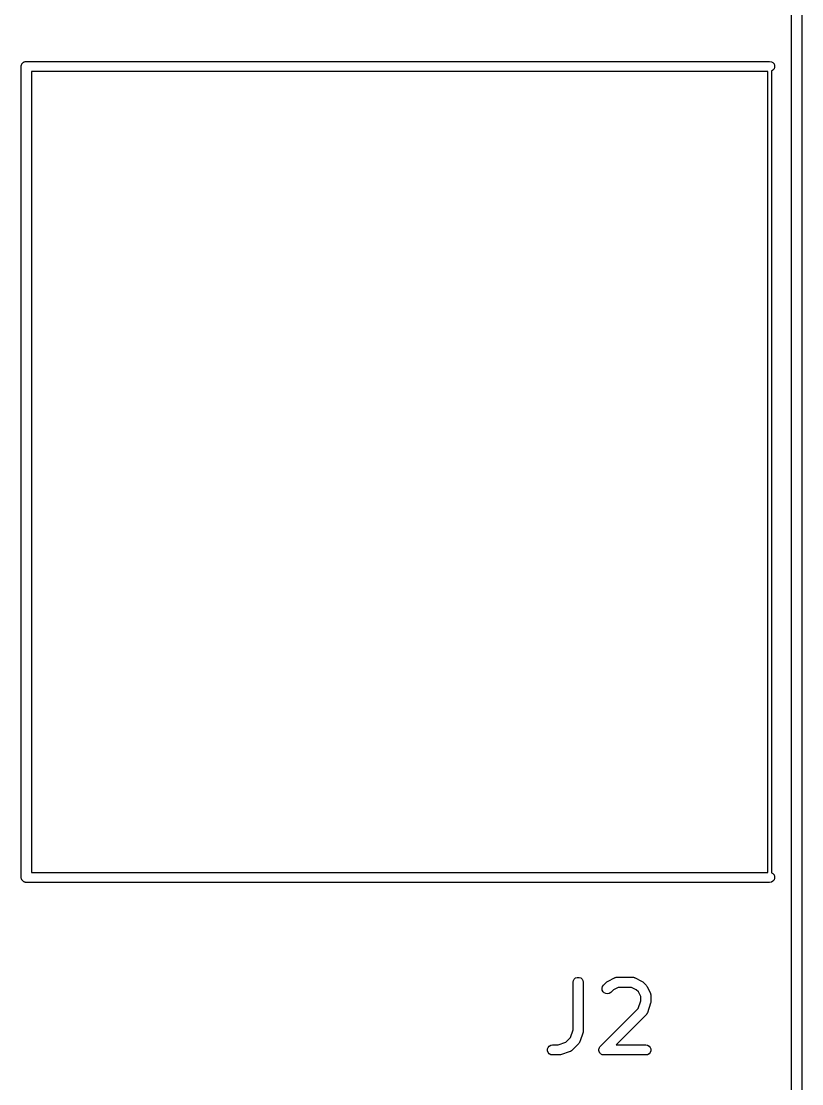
# Model space of a CAD drawing. Extents: x 85 to 212, y -151 to -91.
# Drawn here: x 200.03 to 211.57, y -135.05 to -119.33 of the extents above; entities that cross this region are included whole.
import ezdxf

# ---------------------------------------------------------------- set-up
doc = ezdxf.new("R2010")
doc.units = 0
doc.header["$MEASUREMENT"] = 0
doc.layers.add('BLACK', color=7, linetype='CONTINUOUS')

msp = doc.modelspace()

# ---------------------------------------------------------------- linework, layer by layer
at = {"layer": 'Black'}
for p, q in [((211.575, -91.5), (211.575, -150.7)), ((211.425, -150.625), (211.425, -91.575)), ((200.039, -119.957), (200.043, -119.952)), ((200.043, -119.952), (200.048, -119.948)), ((200.048, -119.948), (200.052, -119.943)), ((200.052, -119.943), (200.057, -119.939)), ((200.057, -119.939), (200.062, -119.935)), ((200.062, -119.935), (200.069, -119.933)), ((200.069, -119.933), (200.074, -119.93)), ((200.074, -119.93), (200.081, -119.928)), ((200.081, -119.928), (200.087, -119.926)), ((200.087, -119.926), (200.094, -119.926)), ((200.094, -119.926), (200.1, -119.925)), ((200.1, -119.925), (211.1, -119.925)), ((211.1, -119.925), (211.126, -119.93)), ((211.126, -119.93), (211.148, -119.943)), ((211.148, -119.943), (211.165, -119.962)), ((200.025, -120), (200.026, -119.994)), ((200.025, -132), (200.025, -120)), ((200.026, -119.987), (200.028, -119.981)), ((200.026, -119.994), (200.026, -119.987)), ((200.028, -119.981), (200.03, -119.974)), ((200.03, -119.974), (200.033, -119.969)), ((200.033, -119.969), (200.035, -119.962)), ((200.035, -119.962), (200.039, -119.957)), ((200.175, -120.075), (200.175, -131.925)), ((211.075, -120.075), (200.175, -120.075)), ((211.075, -131.925), (211.075, -120.075)), ((211.126, -120.07), (211.125, -120.071)), ((211.125, -120.071), (211.125, -131.929)), ((211.148, -120.057), (211.126, -120.07)), ((211.165, -120.037), (211.148, -120.057)), ((211.165, -119.962), (211.174, -119.987)), ((211.174, -120.013), (211.165, -120.037)), ((211.174, -119.987), (211.174, -120.013)), ((200.026, -132.006), (200.025, -132)), ((200.026, -132.013), (200.026, -132.006)), ((200.028, -132.019), (200.026, -132.013)), ((200.03, -132.026), (200.028, -132.019)), ((200.033, -132.031), (200.03, -132.026)), ((200.035, -132.037), (200.033, -132.031)), ((200.039, -132.043), (200.035, -132.037)), ((200.043, -132.048), (200.039, -132.043)), ((200.048, -132.052), (200.043, -132.048)), ((200.052, -132.057), (200.048, -132.052)), ((200.057, -132.061), (200.052, -132.057)), ((200.062, -132.065), (200.057, -132.061)), ((200.175, -131.925), (211.075, -131.925)), ((211.125, -131.929), (211.126, -131.93)), ((211.126, -131.93), (211.148, -131.943)), ((211.148, -132.057), (211.126, -132.07)), ((211.148, -131.943), (211.165, -131.963)), ((211.165, -132.037), (211.148, -132.057)), ((211.165, -131.963), (211.174, -131.987)), ((211.174, -132.013), (211.165, -132.037)), ((211.174, -131.987), (211.174, -132.013)), ((200.069, -132.067), (200.062, -132.065)), ((200.074, -132.07), (200.069, -132.067)), ((200.081, -132.072), (200.074, -132.07)), ((200.087, -132.074), (200.081, -132.072)), ((200.094, -132.074), (200.087, -132.074)), ((200.1, -132.075), (200.094, -132.074)), ((211.1, -132.075), (200.1, -132.075)), ((211.126, -132.07), (211.1, -132.075)), ((208.834, -133.478), (208.838, -133.477)), ((208.838, -133.477), (209.076, -133.477)), ((209.076, -133.477), (209.08, -133.478)), ((208.192, -133.552), (208.196, -133.527)), ((208.192, -134.254), (208.192, -133.552)), ((208.196, -133.527), (208.209, -133.504)), ((208.209, -133.504), (208.229, -133.487)), ((208.229, -133.487), (208.254, -133.479)), ((208.254, -133.479), (208.28, -133.479)), ((208.28, -133.479), (208.304, -133.487)), ((208.304, -133.487), (208.324, -133.504)), ((208.324, -133.504), (208.337, -133.527)), ((208.337, -133.527), (208.342, -133.552)), ((208.342, -133.552), (208.342, -134.267)), ((208.621, -133.641), (208.627, -133.616)), ((208.627, -133.616), (208.642, -133.595)), ((208.642, -133.595), (208.69, -133.547)), ((208.69, -133.547), (208.7, -133.54)), ((208.7, -133.54), (208.709, -133.533)), ((208.709, -133.533), (208.805, -133.485)), ((208.856, -133.627), (208.787, -133.662)), ((208.805, -133.485), (208.809, -133.484)), ((208.809, -133.484), (208.812, -133.482)), ((208.812, -133.482), (208.821, -133.48)), ((208.821, -133.48), (208.83, -133.478)), ((208.83, -133.478), (208.834, -133.478)), ((209.058, -133.627), (208.856, -133.627)), ((209.127, -133.662), (209.058, -133.627)), ((209.08, -133.478), (209.085, -133.478)), ((209.085, -133.478), (209.093, -133.48)), ((209.093, -133.48), (209.102, -133.482)), ((209.102, -133.482), (209.106, -133.484)), ((209.106, -133.484), (209.11, -133.485)), ((209.11, -133.485), (209.205, -133.533)), ((209.205, -133.533), (209.215, -133.54)), ((209.215, -133.54), (209.224, -133.547)), ((209.224, -133.547), (209.272, -133.595)), ((209.272, -133.595), (209.279, -133.604)), ((209.279, -133.604), (209.286, -133.614)), ((209.286, -133.614), (209.334, -133.709)), ((208.623, -133.667), (208.621, -133.641)), ((208.634, -133.691), (208.623, -133.667)), ((208.652, -133.709), (208.634, -133.691)), ((208.676, -133.72), (208.652, -133.709)), ((208.702, -133.722), (208.676, -133.72)), ((208.727, -133.716), (208.702, -133.722)), ((208.748, -133.701), (208.727, -133.716)), ((208.787, -133.662), (208.748, -133.701)), ((209.157, -133.692), (209.127, -133.662)), ((209.192, -133.761), (209.157, -133.692)), ((209.192, -133.826), (209.192, -133.761)), ((209.334, -133.709), (209.335, -133.713)), ((209.335, -133.713), (209.337, -133.717)), ((209.337, -133.717), (209.339, -133.726)), ((209.339, -133.726), (209.341, -133.734)), ((209.341, -133.734), (209.341, -133.739)), ((209.341, -133.739), (209.342, -133.743)), ((209.342, -133.743), (209.342, -133.838)), ((208.595, -134.499), (209.153, -133.94)), ((209.153, -133.94), (209.192, -133.826)), ((209.338, -133.862), (209.29, -134.005)), ((209.34, -133.85), (209.338, -133.862)), ((209.342, -133.838), (209.34, -133.85)), ((209.272, -134.034), (208.829, -134.477)), ((209.275, -134.03), (209.272, -134.034)), ((209.278, -134.028), (209.275, -134.03)), ((209.282, -134.02), (209.278, -134.028)), ((209.287, -134.013), (209.282, -134.02)), ((209.288, -134.008), (209.287, -134.013)), ((209.29, -134.005), (209.288, -134.008)), ((208.153, -134.369), (208.192, -134.254)), ((208.083, -134.439), (208.153, -134.369)), ((208.338, -134.29), (208.29, -134.433)), ((208.34, -134.279), (208.338, -134.29)), ((208.342, -134.267), (208.34, -134.279)), ((207.812, -134.539), (207.821, -134.515)), ((207.812, -134.565), (207.812, -134.539)), ((207.821, -134.59), (207.812, -134.565)), ((207.821, -134.515), (207.838, -134.495)), ((207.838, -134.495), (207.86, -134.482)), ((207.86, -134.482), (207.886, -134.477)), ((207.886, -134.477), (207.969, -134.477)), ((207.969, -134.477), (208.083, -134.439)), ((208.148, -134.576), (208.005, -134.624)), ((208.151, -134.574), (208.148, -134.576)), ((208.156, -134.573), (208.151, -134.574)), ((208.163, -134.568), (208.156, -134.573)), ((208.17, -134.564), (208.163, -134.568)), ((208.173, -134.56), (208.17, -134.564)), ((208.177, -134.558), (208.173, -134.56)), ((208.272, -134.463), (208.177, -134.558)), ((208.275, -134.459), (208.272, -134.463)), ((208.278, -134.456), (208.275, -134.459)), ((208.282, -134.448), (208.278, -134.456)), ((208.287, -134.441), (208.282, -134.448)), ((208.288, -134.437), (208.287, -134.441)), ((208.29, -134.433), (208.288, -134.437)), ((208.573, -134.546), (208.574, -134.543)), ((208.574, -134.556), (208.573, -134.546)), ((208.574, -134.539), (208.577, -134.53)), ((208.574, -134.543), (208.574, -134.539)), ((208.574, -134.565), (208.574, -134.556)), ((208.575, -134.569), (208.574, -134.565)), ((208.575, -134.572), (208.575, -134.569)), ((208.579, -134.581), (208.575, -134.572)), ((208.577, -134.53), (208.58, -134.521)), ((208.58, -134.521), (208.582, -134.518)), ((208.582, -134.518), (208.583, -134.515)), ((208.583, -134.515), (208.589, -134.507)), ((208.589, -134.507), (208.595, -134.499)), ((208.829, -134.477), (209.267, -134.477)), ((209.267, -134.477), (209.292, -134.482)), ((209.292, -134.482), (209.315, -134.495)), ((209.315, -134.495), (209.332, -134.515)), ((209.332, -134.515), (209.341, -134.539)), ((209.341, -134.565), (209.332, -134.59)), ((209.341, -134.539), (209.341, -134.565)), ((207.838, -134.61), (207.821, -134.59)), ((207.86, -134.623), (207.838, -134.61)), ((207.886, -134.627), (207.86, -134.623)), ((207.981, -134.627), (207.886, -134.627)), ((207.993, -134.625), (207.981, -134.627)), ((208.005, -134.624), (207.993, -134.625)), ((208.583, -134.59), (208.579, -134.581)), ((208.585, -134.592), (208.583, -134.59)), ((208.586, -134.595), (208.585, -134.592)), ((208.593, -134.602), (208.586, -134.595)), ((208.599, -134.61), (208.593, -134.602)), ((208.602, -134.611), (208.599, -134.61)), ((208.605, -134.614), (208.602, -134.611)), ((208.613, -134.618), (208.605, -134.614)), ((208.622, -134.623), (208.613, -134.618)), ((208.625, -134.623), (208.622, -134.623)), ((208.628, -134.625), (208.625, -134.623)), ((208.638, -134.626), (208.628, -134.625)), ((208.648, -134.627), (208.638, -134.626)), ((209.267, -134.627), (208.648, -134.627)), ((209.292, -134.623), (209.267, -134.627)), ((209.315, -134.61), (209.292, -134.623)), ((209.332, -134.59), (209.315, -134.61))]:
    msp.add_line(p, q, dxfattribs=at)

doc.saveas('drawing.dxf')
